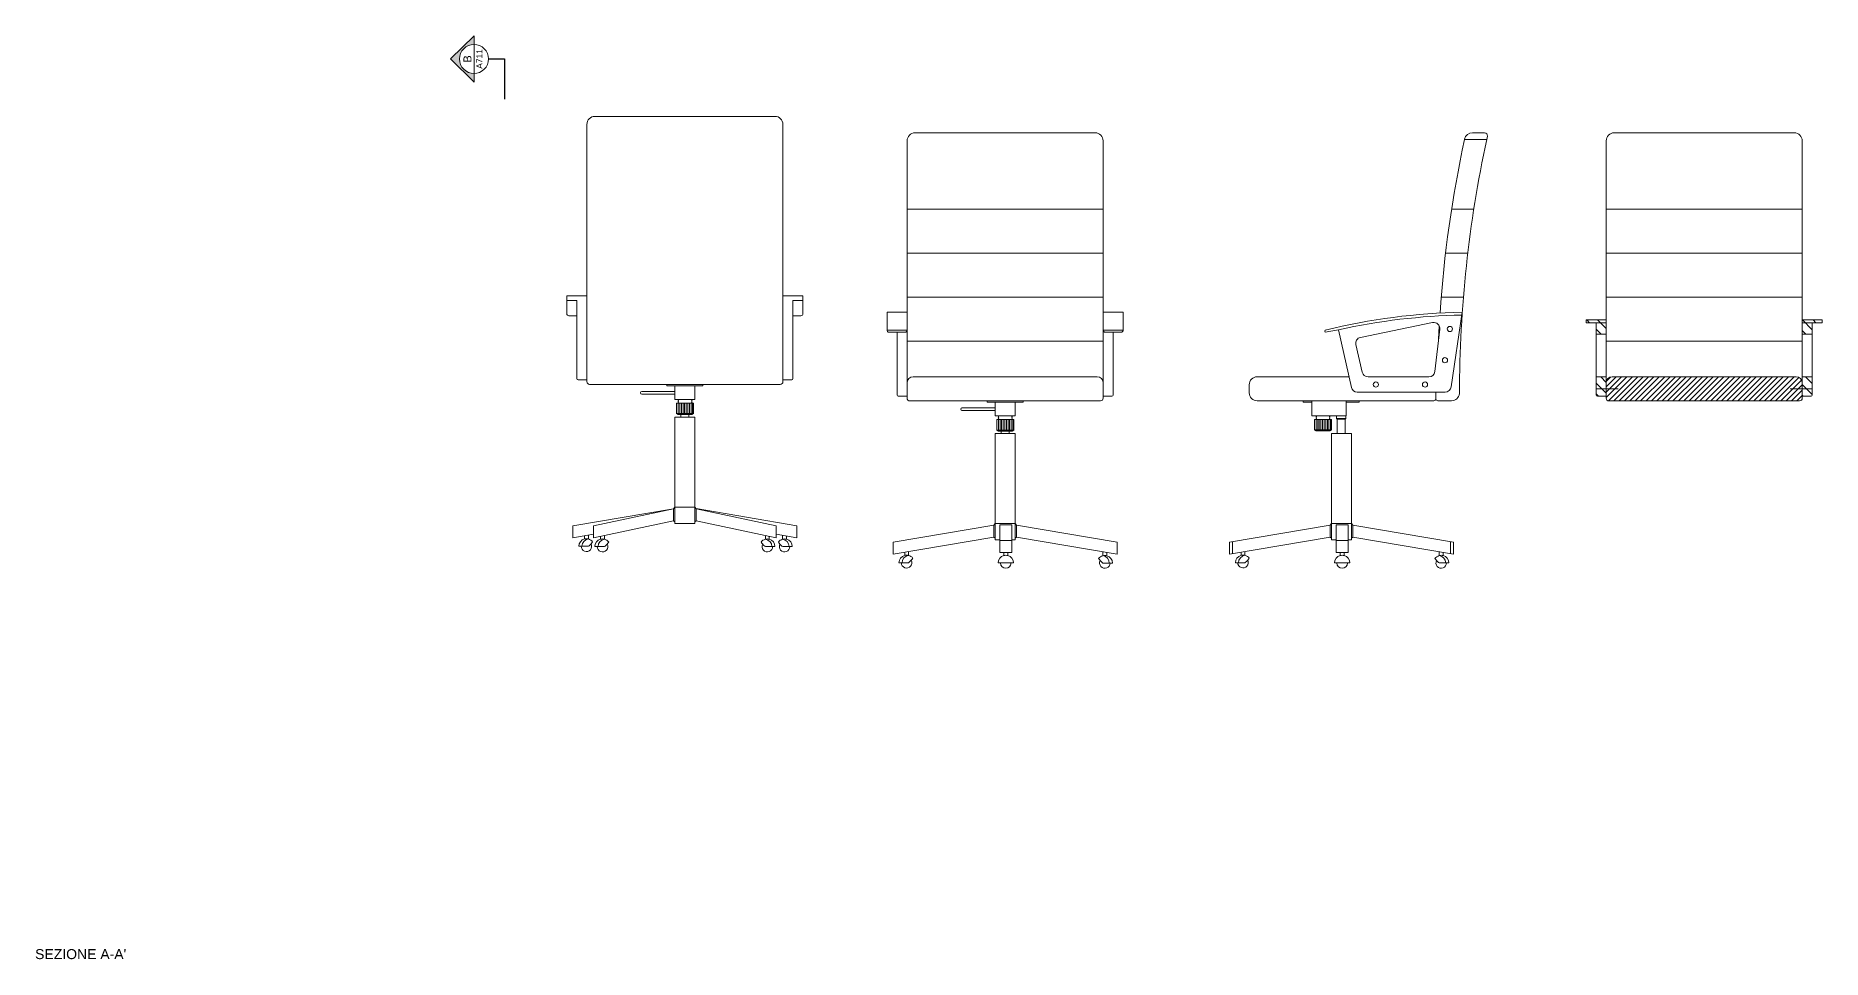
# Model space of a CAD drawing. Header units: millimetres. Extents: x 1212 to 3396, y 780 to 1892.
# Drawn here: x 1853.9 to 2300.3, y 1101 to 1331.9 of the extents above; entities that cross this region are included whole.
import ezdxf
from ezdxf.enums import TextEntityAlignment as Align

# ---------------------------------------------------------------- set-up
doc = ezdxf.new("R2010")
doc.units = ezdxf.units.MM
for name, color, linetype, lineweight in [('A-ANNO-SYMB', 3, 'Continuous', 18), ('A-FURN', 2, 'Continuous', 18), ('LINEE', 250, 'Continuous', 18), ('LINEE DI SEZIONE', 12, 'Continuous', 15)]:
    doc.layers.add(name, color=color, linetype=linetype, lineweight=lineweight)
doc.styles.add('ARIAL', font='arial.ttf')
doc.styles.get("Standard").update_dxf_attribs({"font": 'arial.ttf'})

# ---------------------------------------------------------------- blocks, each defined once
blk = doc.blocks.new('SYMBOL')
at = {"layer": 'A-ANNO-SYMB', "linetype": 'Continuous', "lineweight": 20}
h = blk.add_hatch(color=256, dxfattribs=at)
h.dxf.hatch_style = 1
h.paths.add_polyline_path([(11.206, 4.948), (11.316, 4.948, -1), (11.678, 4.948), (11.788, 4.948), (11.497, 5.241)])
at = {"linetype": 'Continuous', "lineweight": 20}
blk.add_line((11.316, 4.948), (11.678, 4.948), dxfattribs=at)
at = {"layer": 'A-ANNO-SYMB', "linetype": 'Continuous', "lineweight": 20}
for p, q in [((11.206, 4.948), (11.497, 5.241)), ((11.788, 4.948), (11.497, 5.241)), ((11.316, 4.948), (11.206, 4.948)), ((11.678, 4.948), (11.788, 4.948))]:
    blk.add_line(p, q, dxfattribs=at)
blk.add_circle((11.497, 4.948), 0.181, dxfattribs=at)
for tag, p in [('SEZIONE', (11.497, 4.918)), ('TAVOLA', (11.497, 5.08))]:
    blk.add_attdef(tag, text='', height=0.1, dxfattribs=at).set_placement(p, align=Align.TOP_CENTER)

msp = doc.modelspace()

# ---------------------------------------------------------------- hatches: boundary and pattern name
at = {"layer": 'LINEE DI SEZIONE'}
h = msp.add_hatch(dxfattribs=at)
h.set_pattern_fill('ANSI31', color=256, scale=0.6, angle=90)
h.paths.add_polyline_path([(2297.81, 1246.59), (2295.31, 1246.59), (2295.31, 1245.11), (2295.31, 1244.3), (2295.31, 1243.64), (2297.81, 1243.64), (2297.81, 1244.3)])
h.paths.add_polyline_path([(2297.81, 1260.14), (2295.31, 1260.14), (2295.31, 1257.26), (2297.81, 1257.26)])
h.paths.add_polyline_path([(2300.31, 1260.84), (2295.31, 1260.84), (2295.31, 1260.14), (2297.81, 1260.14), (2300.31, 1260.14)])
h.paths.add_polyline_path([(2246.31, 1245.11), (2246.31, 1246.59), (2243.81, 1246.59), (2243.81, 1244.3), (2243.81, 1243.64), (2243.81, 1243.64), (2246.31, 1243.64), (2246.31, 1244.2)])
h.paths.add_polyline_path([(2246.31, 1243.64), (2243.81, 1243.64), (2243.81, 1242.07, 0.414214), (2244.11, 1241.77), (2246.31, 1241.77)])
h.paths.add_polyline_path([(2297.81, 1243.64), (2295.31, 1243.64), (2295.31, 1241.77), (2297.51, 1241.77, 0.414214), (2297.81, 1242.07)])
h.paths.add_polyline_path([(2246.31, 1260.14), (2243.81, 1260.14), (2243.81, 1257.26), (2246.31, 1257.26)])
h.paths.add_polyline_path([(2246.31, 1260.84), (2241.31, 1260.84), (2241.31, 1260.14), (2246.31, 1260.14)])
h = msp.add_hatch(dxfattribs=at)
h.set_pattern_fill('ANSI31', color=256, scale=0.3)
h.paths.add_polyline_path([(2295.31, 1244.3), (2295.31, 1245.11, 0.414214), (2293.81, 1246.61), (2247.81, 1246.61, 0.414214), (2246.31, 1245.11), (2246.31, 1244.2), (2246.31, 1241.3, 0.414286), (2247.01, 1240.6), (2294.61, 1240.61, 0.414142), (2295.31, 1241.31)])

# ---------------------------------------------------------------- linework, layer by layer
for p, q in [((1967.01, 1326.05), (1971.01, 1326.05)), ((1971.01, 1326.05), (1971.01, 1316.05))]:
    msp.add_line(p, q)
at = {"layer": 'A-FURN'}
for p, q in [((1991.59, 1249.22), (1991.59, 1309.71)), ((2038.59, 1311.71), (1993.59, 1311.71)), ((2040.59, 1249.28), (2040.59, 1309.71)), ((2071.61, 1245.11), (2071.61, 1305.6)), ((2118.61, 1307.6), (2073.61, 1307.6)), ((2120.61, 1245.17), (2120.61, 1305.6)), ((2210.92, 1305.94), (2210.94, 1306.02)), ((2210.92, 1305.94), (2216.47, 1305.94)), ((2212.89, 1307.6), (2215.93, 1307.6)), ((2216.47, 1305.94), (2216.62, 1306.77)), ((2246.31, 1245.11), (2246.31, 1305.6)), ((2293.31, 1307.6), (2248.31, 1307.6)), ((2295.31, 1305.6), (2295.31, 1245.11)), ((2071.61, 1288.49), (2120.61, 1288.49)), ((2207.69, 1288.49), (2213.24, 1288.49)), ((2246.31, 1288.49), (2295.31, 1288.49)), ((2071.61, 1277.49), (2120.61, 1277.49)), ((2206.19, 1277.49), (2211.74, 1277.49)), ((2246.31, 1277.49), (2295.31, 1277.49)), ((1989.09, 1265.73), (1986.59, 1265.73)), ((1989.09, 1246.18), (1989.09, 1265.73)), ((2043.09, 1246.18), (2043.09, 1265.73)), ((2043.09, 1265.73), (2045.59, 1265.73)), ((2071.61, 1266.49), (2120.61, 1266.49)), ((2205.09, 1266.49), (2210.64, 1266.49)), ((2246.31, 1266.49), (2295.31, 1266.49)), ((2071.61, 1262.77), (2069.11, 1262.77)), ((2202.94, 1260.16), (2184.91, 1256.47)), ((2204.6, 1259.32), (2204.42, 1255.91)), ((2207.55, 1244.11), (2210.36, 1262.74)), ((2241.31, 1260.84), (2246.31, 1260.84)), ((2241.31, 1260.14), (2241.31, 1260.84)), ((2241.31, 1260.14), (2246.31, 1260.14)), ((2243.81, 1244.3), (2243.81, 1260.14)), ((2300.31, 1260.84), (2295.31, 1260.84)), ((2295.31, 1260.14), (2300.31, 1260.14)), ((2297.81, 1244.3), (2297.81, 1260.14)), ((2300.31, 1260.14), (2300.31, 1260.84)), ((2071.61, 1258.27), (2066.61, 1258.27)), ((2069.11, 1257.77), (2069.11, 1242.07)), ((2071.61, 1255.49), (2120.61, 1255.49)), ((2125.61, 1258.31), (2120.61, 1258.27)), ((2123.11, 1242.07), (2123.11, 1257.77)), ((2176.12, 1257.74), (2179.46, 1258.36)), ((2182.63, 1243.98), (2179.46, 1258.36)), ((2185.34, 1247.75), (2183.76, 1254.67)), ((2203.49, 1247.91), (2204.73, 1258.51)), ((2243.81, 1257.26), (2246.31, 1257.26)), ((2246.31, 1255.49), (2295.31, 1255.49)), ((2295.31, 1257.26), (2297.81, 1257.26)), ((1991.59, 1245.88), (1989.39, 1245.88)), ((1991.59, 1249.22), (1991.59, 1245.41)), ((2040.59, 1245.42), (2040.59, 1249.22)), ((2040.59, 1245.88), (2042.79, 1245.88)), ((2119.11, 1246.61), (2073.11, 1246.61)), ((2159.11, 1246.62), (2182.05, 1246.62)), ((2186.81, 1246.59), (2202, 1246.59)), ((2243.81, 1246.59), (2246.31, 1246.59)), ((2293.81, 1246.61), (2247.81, 1246.61)), ((2295.31, 1246.59), (2297.81, 1246.59)), ((1992.29, 1244.71), (2039.89, 1244.72)), ((2005, 1242.6), (2005, 1242.68)), ((2013.59, 1242.98), (2005.3, 1242.98)), ((2005.3, 1242.3), (2013.59, 1242.3)), ((2069.41, 1241.77), (2071.61, 1241.77)), ((2071.61, 1245.11), (2071.61, 1241.3)), ((2120.61, 1241.31), (2120.61, 1245.11)), ((2120.61, 1241.77), (2122.81, 1241.77)), ((2157.11, 1242.62), (2157.11, 1244.62)), ((2206.06, 1242.8), (2184.1, 1242.8)), ((2184.1, 1242.8), (2206.06, 1242.8)), ((2203.75, 1242.8), (2203.75, 1241.13)), ((2243.81, 1244.3), (2243.81, 1242.07)), ((2244.11, 1241.77), (2246.31, 1241.77)), ((2246.31, 1245.11), (2246.31, 1244.2)), ((2246.31, 1241.3), (2246.31, 1244.2)), ((2295.31, 1244.3), (2295.31, 1245.11)), ((2295.31, 1241.31), (2295.31, 1244.3)), ((2295.31, 1241.77), (2297.51, 1241.77)), ((2297.81, 1242.07), (2297.81, 1244.3)), ((2014.02, 1240.03), (2018.26, 1240.03)), ((2014.02, 1237.42), (2018.26, 1237.42)), ((2014.02, 1237.42), (2014.45, 1237.18)), ((2014.42, 1240.03), (2014.42, 1237.42)), ((2014.82, 1240.03), (2014.82, 1237.42)), ((2015.09, 1236.57), (2015.09, 1237.18)), ((2015.22, 1240.03), (2015.22, 1237.42)), ((2015.62, 1240.03), (2015.62, 1237.42)), ((2016.02, 1240.03), (2016.02, 1237.42)), ((2016.42, 1240.03), (2016.42, 1237.42)), ((2016.82, 1240.03), (2016.82, 1237.42)), ((2017.09, 1236.57), (2017.09, 1237.18)), ((2017.22, 1240.03), (2017.22, 1237.42)), ((2017.62, 1240.03), (2017.62, 1237.42)), ((2018.26, 1237.42), (2017.83, 1237.18)), ((2018.02, 1240.03), (2018.02, 1237.42)), ((2072.31, 1240.6), (2119.91, 1240.61)), ((2085.02, 1238.49), (2085.02, 1238.57)), ((2093.61, 1238.87), (2085.32, 1238.87)), ((2085.32, 1238.19), (2093.61, 1238.19)), ((2159.11, 1240.62), (2203.25, 1240.63)), ((2170.62, 1240.25), (2170.62, 1240.62)), ((2172.75, 1240.25), (2170.62, 1240.25)), ((2184.58, 1240.25), (2181.3, 1240.25)), ((2181.3, 1238.51), (2181.3, 1239.18)), ((2184.58, 1240.63), (2184.58, 1240.25)), ((2204.25, 1240.63), (2207.67, 1240.63)), ((2247.01, 1240.6), (2294.61, 1240.61)), ((2013.59, 1236.57), (2013.59, 1209.95)), ((2013.59, 1236.57), (2018.59, 1236.57)), ((2018.59, 1209.95), (2018.59, 1236.57)), ((2093.61, 1232.45), (2093.61, 1205.87)), ((2093.61, 1232.45), (2098.61, 1232.45)), ((2094.04, 1235.92), (2098.28, 1235.92)), ((2094.04, 1233.31), (2098.28, 1233.31)), ((2094.04, 1233.31), (2094.46, 1233.07)), ((2094.44, 1235.92), (2094.44, 1233.31)), ((2094.84, 1235.92), (2094.84, 1233.31)), ((2095.11, 1232.45), (2095.11, 1233.07)), ((2095.24, 1235.92), (2095.24, 1233.31)), ((2095.64, 1235.92), (2095.64, 1233.31)), ((2096.04, 1235.92), (2096.04, 1233.31)), ((2096.44, 1235.92), (2096.44, 1233.31)), ((2096.84, 1235.92), (2096.84, 1233.31)), ((2097.11, 1232.45), (2097.11, 1233.07)), ((2097.24, 1235.92), (2097.24, 1233.31)), ((2097.64, 1235.92), (2097.64, 1233.31)), ((2098.28, 1233.31), (2097.85, 1233.07)), ((2098.04, 1235.92), (2098.04, 1233.31)), ((2098.61, 1205.87), (2098.61, 1232.45)), ((2173.43, 1235.94), (2177.67, 1235.94)), ((2173.43, 1233.33), (2177.67, 1233.33)), ((2173.43, 1233.33), (2173.85, 1233.1)), ((2173.83, 1235.94), (2173.83, 1233.33)), ((2174.23, 1235.94), (2174.23, 1233.33)), ((2174.63, 1235.94), (2174.63, 1233.33)), ((2175.03, 1235.94), (2175.03, 1233.33)), ((2175.43, 1235.94), (2175.43, 1233.33)), ((2175.83, 1235.94), (2175.83, 1233.33)), ((2176.23, 1235.94), (2176.23, 1233.33)), ((2176.63, 1235.94), (2176.63, 1233.33)), ((2177.03, 1235.94), (2177.03, 1233.33)), ((2177.67, 1233.33), (2177.24, 1233.1)), ((2177.43, 1235.94), (2177.43, 1233.33)), ((2177.67, 1232.47), (2177.67, 1205.87)), ((2177.67, 1232.47), (2182.67, 1232.47)), ((2179.08, 1235.99), (2178.93, 1236.16)), ((2179.08, 1232.47), (2179.08, 1235.99)), ((2181.08, 1235.99), (2179.08, 1235.99)), ((2181.23, 1236.16), (2181.08, 1235.99)), ((2181.08, 1232.47), (2181.08, 1235.99)), ((2182.67, 1205.87), (2182.67, 1232.47)), ((2013.27, 1213.63), (1993.26, 1209.38)), ((2013.27, 1210.64), (1993.26, 1206.38)), ((2013.59, 1214.02), (2013.27, 1213.63)), ((2013.27, 1213.63), (2013.27, 1210.63)), ((2013.27, 1210.63), (2013.59, 1210.38)), ((2013.59, 1214.02), (2018.59, 1214.04)), ((2013.59, 1209.95), (2014.77, 1209.95)), ((2014.77, 1209.95), (2018.59, 1209.95)), ((2018.59, 1214.04), (2018.92, 1213.65)), ((2018.92, 1210.65), (2018.59, 1210.39)), ((2018.92, 1213.65), (2018.92, 1210.65)), ((2018.92, 1213.64), (2038.93, 1209.38)), ((2018.92, 1210.65), (2038.93, 1206.38)), ((2093.61, 1209.94), (2093.29, 1209.55)), ((2093.61, 1209.94), (2098.61, 1209.95)), ((2098.61, 1209.95), (2098.94, 1209.56)), ((2177.67, 1209.94), (2177.34, 1209.55)), ((2177.67, 1209.94), (2182.67, 1209.95)), ((2182.67, 1209.95), (2183, 1209.56)), ((1990.99, 1206.87), (1990.99, 1206.1)), ((1991.98, 1206.1), (1991.98, 1207.04)), ((1993.26, 1206.38), (1993.26, 1209.38)), ((1995, 1206.75), (1995, 1206.02)), ((1995.99, 1206.02), (1995.99, 1206.96)), ((2036.2, 1206.02), (2036.2, 1206.96)), ((2037.19, 1206.75), (2037.19, 1206.02)), ((2038.93, 1206.38), (2038.93, 1209.38)), ((2040.52, 1206.98), (2040.52, 1206.02)), ((2041.51, 1206.02), (2041.51, 1206.82)), ((2093.29, 1209.55), (2093.29, 1206.55)), ((2093.29, 1206.55), (2093.61, 1206.29)), ((2093.61, 1205.87), (2094.79, 1205.87)), ((2094.79, 1202.72), (2094.79, 1209.62)), ((2097.79, 1209.62), (2094.79, 1209.62)), ((2097.79, 1205.74), (2094.79, 1205.74)), ((2097.79, 1202.72), (2097.79, 1209.62)), ((2097.81, 1205.87), (2098.61, 1205.87)), ((2098.94, 1206.56), (2098.61, 1206.31)), ((2098.94, 1209.56), (2098.94, 1206.56)), ((2152.96, 1202.42), (2152.96, 1205.42)), ((2152.96, 1202.42), (2152.96, 1205.42)), ((2177.34, 1209.55), (2177.34, 1206.55)), ((2177.34, 1206.55), (2177.67, 1206.29)), ((2177.67, 1205.87), (2178.85, 1205.87)), ((2178.85, 1202.72), (2178.85, 1209.62)), ((2181.85, 1209.62), (2178.85, 1209.62)), ((2181.85, 1205.74), (2178.85, 1205.74)), ((2181.85, 1202.72), (2181.85, 1209.62)), ((2181.87, 1205.87), (2182.67, 1205.87)), ((2183, 1206.56), (2182.67, 1206.31)), ((2183, 1209.56), (2183, 1206.56)), ((2207.38, 1202.42), (2207.38, 1205.42)), ((2207.38, 1202.42), (2207.38, 1205.42)), ((1989.57, 1204.25), (1990.16, 1204.25)), ((1990.16, 1204.25), (1991.96, 1204.25)), ((1993.59, 1204.18), (1994.18, 1204.18)), ((1994.18, 1204.18), (1995.97, 1204.18)), ((2038.01, 1204.18), (2036.21, 1204.18)), ((2038.6, 1204.18), (2038.01, 1204.18)), ((2042.33, 1204.18), (2040.54, 1204.18)), ((2042.33, 1204.18), (2042.92, 1204.18)), ((2071.01, 1202.76), (2071.01, 1201.99)), ((2072, 1201.99), (2072, 1202.92)), ((2094.79, 1202.72), (2097.79, 1202.72)), ((2095.78, 1202.72), (2095.78, 1201.93)), ((2096.77, 1201.93), (2096.77, 1202.72)), ((2120.54, 1202.87), (2120.54, 1201.91)), ((2121.53, 1201.91), (2121.53, 1202.7)), ((2155.06, 1202.77), (2155.06, 1202.01)), ((2156.05, 1202.01), (2156.05, 1202.94)), ((2178.85, 1202.72), (2181.85, 1202.72)), ((2179.84, 1202.72), (2179.84, 1201.93)), ((2180.83, 1201.93), (2180.83, 1202.72)), ((2204.59, 1202.89), (2204.59, 1201.93)), ((2205.58, 1201.93), (2205.58, 1202.72)), ((2069.59, 1200.14), (2070.18, 1200.14)), ((2070.18, 1200.14), (2071.98, 1200.14)), ((2094.36, 1200.09), (2094.96, 1200.09)), ((2094.96, 1200.09), (2097.6, 1200.09)), ((2097.6, 1200.09), (2098.19, 1200.09)), ((2122.35, 1200.07), (2120.55, 1200.07)), ((2122.35, 1200.07), (2122.94, 1200.07)), ((2153.65, 1200.16), (2154.24, 1200.16)), ((2154.24, 1200.16), (2156.04, 1200.16)), ((2178.42, 1200.09), (2179.02, 1200.09)), ((2179.02, 1200.09), (2181.65, 1200.09)), ((2181.65, 1200.09), (2182.25, 1200.09)), ((2206.41, 1200.09), (2204.61, 1200.09)), ((2206.41, 1200.09), (2207, 1200.09))]:
    msp.add_line(p, q, dxfattribs=at)
for points in [[(1989.09, 1261.88), (1987.09, 1261.88, -0.414214), (1986.59, 1262.38), (1986.59, 1266.88), (1991.59, 1266.88), (1991.59, 1262.38, -0.414214), (1991.59, 1262.38)], [(2043.09, 1261.88), (2045.09, 1261.88, 0.414214), (2045.59, 1262.38), (2045.59, 1266.88), (2040.59, 1266.88), (2040.59, 1262.38, 0.414214), (2040.59, 1262.38)]]:
    msp.add_lwpolyline(points, format="xyb", dxfattribs=at)
for points in [[(2066.61, 1262.77), (2066.61, 1258.27, 0.414214), (2067.11, 1257.77), (2071.11, 1257.77, 0.414214), (2071.61, 1258.27), (2071.61, 1262.77)], [(2120.61, 1262.77), (2120.61, 1258.27, 0.414214), (2121.11, 1257.77), (2125.11, 1257.77, 0.414214), (2125.61, 1258.27), (2125.61, 1262.77)]]:
    msp.add_lwpolyline(points, format="xyb", close=True, dxfattribs=at)
for points in [[(2011.59, 1244.71), (2020.59, 1244.71), (2020.59, 1244.39), (2011.59, 1244.39)], [(2091.61, 1240.6), (2100.61, 1240.6), (2100.61, 1240.28), (2091.61, 1240.28)], [(2172.75, 1240.62), (2181.3, 1240.63), (2181.3, 1236.88), (2172.75, 1236.88)], [(2178.93, 1236.88), (2178.93, 1236.16), (2181.23, 1236.16), (2181.23, 1236.88)]]:
    msp.add_lwpolyline(points, close=True, dxfattribs=at)
for points in [[(2013.59, 1244.71), (2013.59, 1244.71), (2018.59, 1244.71), (2018.59, 1244.71)], [(2018.59, 1244.39), (2018.59, 1240.97), (2013.59, 1240.97), (2013.59, 1244.39)], [(2014.02, 1237.42), (2014.02, 1240.03)], [(2014.52, 1240.97), (2014.39, 1240.82), (2014.52, 1240.69), (2014.39, 1240.56), (2014.52, 1240.44), (2014.39, 1240.34), (2014.52, 1240.22), (2014.39, 1240.13), (2014.52, 1240.03)], [(2017.83, 1237.18), (2014.45, 1237.18)], [(2017.76, 1240.97), (2017.88, 1240.82), (2017.76, 1240.69), (2017.88, 1240.56), (2017.76, 1240.44), (2017.88, 1240.34), (2017.76, 1240.22), (2017.88, 1240.13), (2017.76, 1240.03)], [(2018.26, 1240.03), (2018.26, 1237.42)], [(2093.61, 1240.6), (2093.61, 1240.6), (2098.61, 1240.6), (2098.61, 1240.6)], [(2098.61, 1240.28), (2098.61, 1236.86), (2093.61, 1236.86), (2093.61, 1240.28)], [(2094.54, 1236.86), (2094.41, 1236.71), (2094.54, 1236.58), (2094.41, 1236.45), (2094.54, 1236.33), (2094.41, 1236.23), (2094.54, 1236.11), (2094.41, 1236.02), (2094.54, 1235.92)], [(2097.78, 1236.86), (2097.9, 1236.71), (2097.78, 1236.58), (2097.9, 1236.45), (2097.78, 1236.33), (2097.9, 1236.23), (2097.78, 1236.11), (2097.9, 1236.02), (2097.78, 1235.92)], [(2173.93, 1236.88), (2173.8, 1236.73), (2173.93, 1236.6), (2173.8, 1236.47), (2173.93, 1236.35), (2173.8, 1236.25), (2173.93, 1236.13), (2173.8, 1236.04), (2173.93, 1235.94)], [(2177.17, 1236.88), (2177.29, 1236.73), (2177.17, 1236.6), (2177.29, 1236.47), (2177.17, 1236.35), (2177.29, 1236.25), (2177.17, 1236.13), (2177.29, 1236.04), (2177.17, 1235.94)], [(2094.04, 1233.31), (2094.04, 1235.92)], [(2097.85, 1233.07), (2094.46, 1233.07)], [(2098.28, 1235.92), (2098.28, 1233.31)], [(2173.43, 1233.33), (2173.43, 1235.94)], [(2177.24, 1233.1), (2173.85, 1233.1)], [(2177.67, 1235.94), (2177.67, 1233.33)], [(1993.26, 1207.25), (1988.1, 1206.38), (1988.1, 1209.38), (2013.27, 1213.63)], [(2038.93, 1207.25), (2044.09, 1206.38), (2044.09, 1209.38), (2018.87, 1213.71)], [(2093.29, 1206.54), (2068.12, 1202.27), (2068.12, 1205.27), (2093.29, 1209.55)], [(2098.94, 1206.54), (2124.11, 1202.27), (2124.11, 1205.27), (2098.94, 1209.56)], [(2177.34, 1206.55), (2152.18, 1202.28), (2152.18, 1205.28), (2177.36, 1209.56)], [(2183, 1206.56), (2208.17, 1202.28), (2208.17, 1205.28), (2183, 1209.56)]]:
    msp.add_lwpolyline(points, dxfattribs=at)
for centre in [(2207.26, 1258.58), (2206.03, 1250.76), (2188.77, 1244.68), (2201.04, 1244.68)]:
    msp.add_circle(centre, 0.652, dxfattribs=at)
for centre, radius, start, end in [((1993.59, 1309.71), 2, 90, 180), ((2038.59, 1309.71), 2, 0, 90), ((2073.61, 1305.6), 2, 90, 180), ((2118.61, 1305.6), 2, 0, 90), ((2507.36, 1242.03), 303.26, 167.8337, 176.1205), ((2512.91, 1242.03), 303.26, 167.8337, 179.9256), ((2212.89, 1305.6), 2, 90, 167.6732), ((2215.93, 1306.9), 0.7, 349.7405, 90), ((2248.31, 1305.6), 2, 90, 180), ((2293.31, 1305.6), 2, 0, 90), ((2212.99, 1109.08), 153.69, 90.978, 103.8793), ((2212.99, 1108.38), 153.69, 91.0123, 102.6147), ((2203.24, 1258.69), 1.5, 353.352, 101.5501), ((2176.48, 1258.01), 0.447, 143.2422, 216.7578), ((2185.22, 1255.01), 1.5, 102.038, 192.9144), ((1989.39, 1246.18), 0.3, 180, 270), ((2042.79, 1246.18), 0.3, 270, 0), ((2073.11, 1245.11), 1.5, 90, 180), ((2119.11, 1245.11), 1.5, 0, 90), ((2159.11, 1244.62), 2, 90, 180), ((2186.81, 1248.09), 1.5, 192.9144, 270), ((2202, 1248.09), 1.5, 270, 353.352), ((2247.81, 1245.11), 1.5, 90, 180), ((2293.81, 1245.11), 1.5, 0, 90), ((1992.29, 1245.41), 0.7, 180, 270.0141), ((2005.3, 1242.68), 0.3, 90, 180), ((2005.3, 1242.6), 0.3, 180, 270), ((2039.89, 1245.42), 0.7, 270.0141, 0), ((2069.41, 1242.07), 0.3, 180, 270), ((2072.31, 1241.3), 0.7, 180, 270.0141), ((2119.91, 1241.31), 0.7, 270.0141, 0), ((2122.81, 1242.07), 0.3, 270, 0), ((2159.11, 1242.62), 2, 180, 270.0141), ((2184.1, 1244.3), 1.5, 192.4357, 270), ((2203.25, 1241.13), 0.5, 270.0135, 0), ((2204.25, 1241.13), 0.5, 180, 270), ((2206.06, 1244.3), 1.5, 270, 352.5313), ((2207.67, 1242.63), 2, 270.0141, 353.8797), ((2244.11, 1242.07), 0.3, 180, 270), ((2247.01, 1241.3), 0.7, 180, 270.0141), ((2294.61, 1241.31), 0.7, 270.0141, 0), ((2297.51, 1242.07), 0.3, 270, 0), ((2085.32, 1238.57), 0.3, 90, 180), ((2085.32, 1238.49), 0.3, 180, 270), ((1991.48, 1204.25), 1.91, 104.9882, 180), ((1992.19, 1204.28), 1.83, 96.7519, 180.9034), ((1991.48, 1204.25), 1.91, 75.0118, 104.9882), ((1991.48, 1204.25), 1.91, 35.449, 75.0118), ((1995.5, 1204.18), 1.91, 104.9882, 180), ((1996.21, 1204.2), 1.83, 96.7519, 180.9034), ((1995.5, 1204.18), 1.91, 75.0118, 104.9882), ((1995.5, 1204.18), 1.91, 35.449, 75.0118), ((2036.69, 1204.18), 1.91, 104.9882, 144.551), ((2036.69, 1204.18), 1.91, 75.0118, 104.9882), ((2035.98, 1204.2), 1.83, 359.0966, 83.2481), ((2036.69, 1204.18), 1.91, 0, 75.0118), ((2041.01, 1204.18), 1.91, 104.9882, 144.551), ((2041.01, 1204.18), 1.91, 75.0118, 104.9882), ((2040.3, 1204.21), 1.83, 359.0966, 83.2481), ((2041.01, 1204.18), 1.91, 0, 75.0118), ((1991.48, 1204.25), 1.32, 180, 28.0642), ((1989.01, 1208.21), 4.93, 306.7009, 317.468), ((1989.01, 1208.21), 4.93, 317.468, 324.7631), ((1995.5, 1204.18), 1.32, 180, 28.0642), ((1993.03, 1208.13), 4.93, 306.7009, 317.468), ((1993.03, 1208.13), 4.93, 317.468, 324.7631), ((2039.16, 1208.13), 4.93, 215.2369, 222.532), ((2036.69, 1204.18), 1.32, 151.9358, 0), ((2039.16, 1208.13), 4.93, 222.532, 233.2991), ((2043.48, 1208.13), 4.93, 215.2369, 222.532), ((2041.01, 1204.18), 1.32, 151.9358, 0), ((2043.48, 1208.13), 4.93, 222.532, 233.2991), ((2071.5, 1200.14), 1.91, 104.9882, 180), ((2072.21, 1200.17), 1.83, 96.7519, 180.9034), ((2071.5, 1200.14), 1.91, 75.0118, 104.9882), ((2071.5, 1200.14), 1.91, 35.449, 75.0118), ((2069.03, 1204.1), 4.93, 317.468, 324.7631), ((2096.28, 1200.09), 1.91, 104.9882, 180), ((2096.28, 1200.09), 1.91, 75.0118, 104.9882), ((2096.28, 1200.09), 1.91, 0, 75.0118), ((2121.03, 1200.07), 1.91, 104.9882, 144.551), ((2123.5, 1204.02), 4.93, 215.2369, 222.532), ((2121.03, 1200.07), 1.91, 75.0118, 104.9882), ((2120.32, 1200.1), 1.83, 359.0966, 83.2481), ((2121.03, 1200.07), 1.91, 0, 75.0118), ((2155.56, 1200.16), 1.91, 104.9882, 180), ((2156.27, 1200.19), 1.83, 96.7519, 180.9034), ((2155.56, 1200.16), 1.91, 75.0118, 104.9882), ((2155.56, 1200.16), 1.91, 35.449, 75.0118), ((2153.09, 1204.11), 4.93, 317.468, 324.7631), ((2180.34, 1200.09), 1.91, 104.9882, 180), ((2180.34, 1200.09), 1.91, 75.0118, 104.9882), ((2180.34, 1200.09), 1.91, 0, 75.0118), ((2205.09, 1200.09), 1.91, 104.9882, 144.551), ((2207.56, 1204.04), 4.93, 215.2369, 222.532), ((2205.09, 1200.09), 1.91, 75.0118, 104.9882), ((2204.38, 1200.11), 1.83, 359.0966, 83.2481), ((2205.09, 1200.09), 1.91, 0, 75.0118), ((2071.5, 1200.14), 1.32, 180, 28.0642), ((2069.03, 1204.1), 4.93, 306.7009, 317.468), ((2096.28, 1200.09), 1.32, 180, 0), ((2121.03, 1200.07), 1.32, 151.9358, 0), ((2123.5, 1204.02), 4.93, 222.532, 233.2991), ((2155.56, 1200.16), 1.32, 180, 28.0642), ((2153.09, 1204.11), 4.93, 306.7009, 317.468), ((2180.34, 1200.09), 1.32, 180, 0), ((2205.09, 1200.09), 1.32, 151.9358, 0), ((2207.56, 1204.04), 4.93, 222.532, 233.2991)]:
    msp.add_arc(centre, radius, start, end, dxfattribs=at)
at = {"layer": 'LINEE'}
for p, q in [((2243.81, 1243.64), (2247.89, 1243.64)), ((2243.81, 1243.64), (2249.34, 1243.63)), ((2297.81, 1243.64), (2292.28, 1243.63)), ((2297.81, 1243.64), (2293.73, 1243.64))]:
    msp.add_line(p, q, dxfattribs=at)

# ---------------------------------------------------------------- block references
at = {"linetype": 'Continuous', "lineweight": 20}
ref = msp.add_blockref('SYMBOL', (2062.35, 1096.11), dxfattribs=dict(at, xscale=20, yscale=20, zscale=20, rotation=90))
ref.add_attrib('SEZIONE', 'B', dxfattribs={"layer": 'A-ANNO-SYMB', "linetype": 'Continuous', "lineweight": 20, "height": 2, "rotation": 90, "style": 'ARIAL'}).set_placement((1960.75, 1326.05), align=Align.TOP_CENTER)
ref.add_attrib('TAVOLA', 'A711', dxfattribs={"layer": 'A-ANNO-SYMB', "linetype": 'Continuous', "lineweight": 20, "height": 1.5, "rotation": 90, "style": 'ARIAL'}).set_placement((1963.99, 1326.05), align=Align.TOP_CENTER)

# ---------------------------------------------------------------- texts
at = {"layer": 'A-FURN', "insert": (1853.71, 1103.58), "char_height": 2.5, "attachment_point": 1}
msp.add_mtext_dynamic_manual_height_columns("SEZIONE A-A'", width=42.8478, gutter_width=12.5, heights=[0], dxfattribs=at)

doc.saveas('drawing.dxf')
